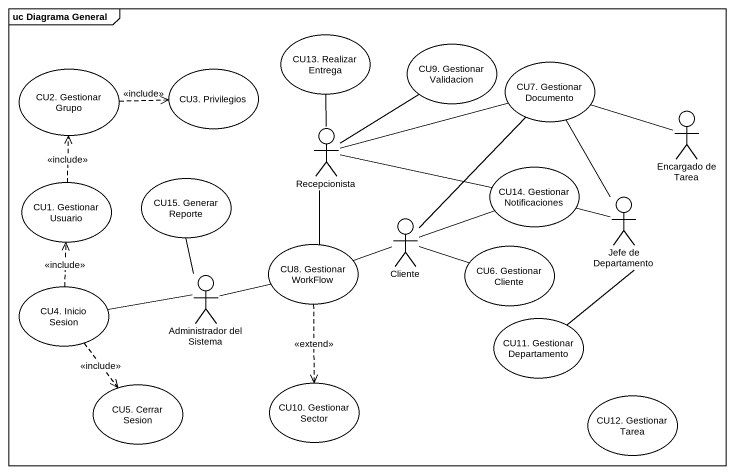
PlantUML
@startuml
mainframe uc Diagrama General
usecase "CU13. Realizar Entrega" as CU13_Realizar_Entrega
usecase "CU9. Gestionar Validacion" as CU9_Gestionar_Validacion
usecase "CU2. Gestionar Grupo" as CU2_Gestionar_Grupo
usecase "CU3. Privilegios" as CU3_Privilegios
usecase "CU7. Gestionar Documento" as CU7_Gestionar_Documento
actor "Encargado de Tarea" as Encargado_de_Tarea
actor Recepcionista
usecase "CU1. Gestionar Usuario" as CU1_Gestionar_Usuario
usecase "CU15. Generar Reporte" as CU15_Generar_Reporte
usecase "CU14. Gestionar Notificaciones" as CU14_Gestionar
actor "Jefe de Departamento" as Jefe_de_Departamento
actor Cliente
actor "Administrador del Sistema" as Administrador_del_Sistema
usecase "CU8. Gestionar WorkFlow" as CU8_Gestionar_WorkFlow
usecase "CU6. Gestionar Cliente" as CU6_Gestionar_Cliente
usecase "CU4. Inicio Sesion" as CU4_Inicio_Sesion
usecase "CU11. Gestionar Departamento" as CU11_Gestionar_Departamento
usecase "CU5. Cerrar Sesion" as CU5_Cerrar_Sesion
usecase "CU10. Gestionar Sector" as CU10_Gestionar_Sector
usecase "CU12. Gestionar Tarea" as CU12_Gestionar_Tarea
CU2_Gestionar_Grupo .right.> CU3_Privilegios : <<include>>
Encargado_de_Tarea -left- CU7_Gestionar_Documento
Recepcionista -up- CU13_Realizar_Entrega
Recepcionista -up- CU9_Gestionar_Validacion
Recepcionista -right- CU7_Gestionar_Documento
Recepcionista -right- CU14_Gestionar
Recepcionista -- CU8_Gestionar_WorkFlow
CU1_Gestionar_Usuario .up.> CU2_Gestionar_Grupo : <<include>>
Jefe_de_Departamento -up- CU7_Gestionar_Documento
Jefe_de_Departamento -left- CU14_Gestionar
Jefe_de_Departamento -- CU11_Gestionar_Departamento
Cliente -up- CU7_Gestionar_Documento
Cliente -right- CU14_Gestionar
Cliente -left- CU8_Gestionar_WorkFlow
Cliente -right- CU6_Gestionar_Cliente
Administrador_del_Sistema -up- CU15_Generar_Reporte
Administrador_del_Sistema -right- CU8_Gestionar_WorkFlow
Administrador_del_Sistema -left- CU4_Inicio_Sesion
CU8_Gestionar_WorkFlow ..> CU10_Gestionar_Sector : <<extend>>
CU4_Inicio_Sesion .up.> CU1_Gestionar_Usuario : <<include>>
CU4_Inicio_Sesion ..> CU5_Cerrar_Sesion : <<include>>
@enduml
